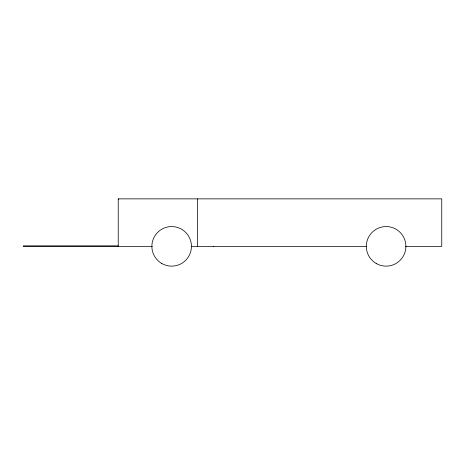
<?xml version="1.0" encoding="UTF-8"?>
<svg xmlns="http://www.w3.org/2000/svg" width="465" height="465" viewBox="0 0 465 465"><rect width="100%" height="100%" fill="white"/><g stroke="black" fill="none" stroke-linecap="round" stroke-linejoin="round"><path stroke-width="0.7" d="M213.208 246.351L213.679 246.194M118.226 245.857L23.25 245.857L23.25 246.351L152.357 246.351M191.568 246.351L366.333 246.351M405.492 246.351L441.75 246.351L441.75 198.863L118.226 198.863L118.226 246.351M197.375 198.863L197.375 246.351M118.726 198.863L118.726 199.357M376.202 263.486A19.786 19.786 0 0 0 405.887 246.351A19.786 19.786 0 0 0 376.202 229.216A19.786 19.786 0 0 0 376.202 263.486M161.762 263.486A19.786 19.786 0 0 0 191.441 246.351A19.786 19.786 0 0 0 161.762 229.216A19.786 19.786 0 0 0 161.762 263.486"/></g></svg>
